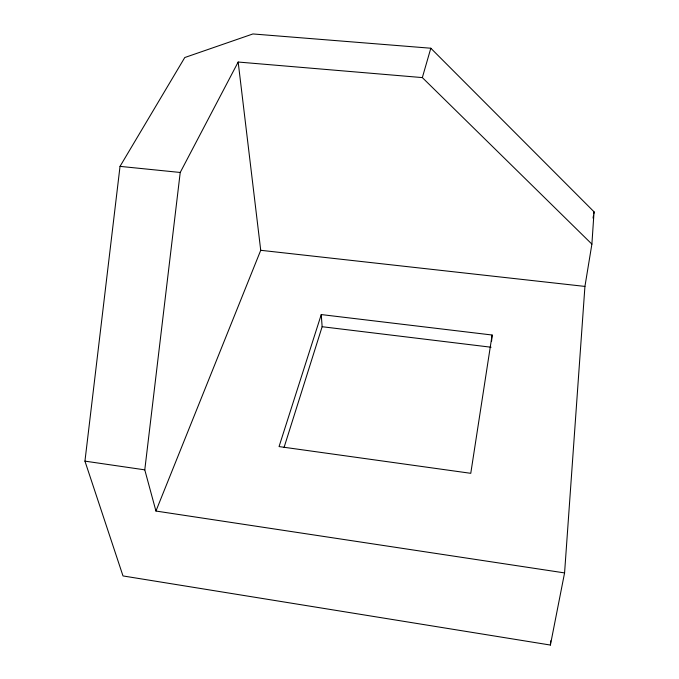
<?xml version="1.0" encoding="UTF-8"?>
<svg xmlns="http://www.w3.org/2000/svg" width="679" height="679" viewBox="0 0 679 679"><rect width="100%" height="100%" fill="white"/><g stroke="black" fill="none" stroke-linecap="round" stroke-linejoin="round"><path stroke-width="1.02" d="M591.893 244.117L594.057 211.814L430.817 48.226L252.911 33.95L184.773 57.528L120.03 166.372L84.943 461.134L123.001 575.936L550.389 645.05L564.572 572.915L584.933 286.419L591.893 244.117L422.338 77.593L238.168 62.035L180.224 172.466L144.78 469.851L155.941 511.041L564.572 572.915M550.389 645.05L550.711 640.832M491.596 341.121L492.122 335.019L321.26 314.572L279.052 446.578L470.768 473.314L492.122 335.019M593.047 218.086L593.387 215.99M593.726 213.902L594.057 211.814M422.338 77.593L430.817 48.226M284.043 447.512L322.135 326.718L321.26 314.572M155.941 511.041L260.728 250.296L238.168 62.035M120.03 166.372L180.224 172.466M260.728 250.296L584.933 286.419M322.135 326.718L491.07 347.224M84.943 461.134L144.78 469.851"/></g></svg>
